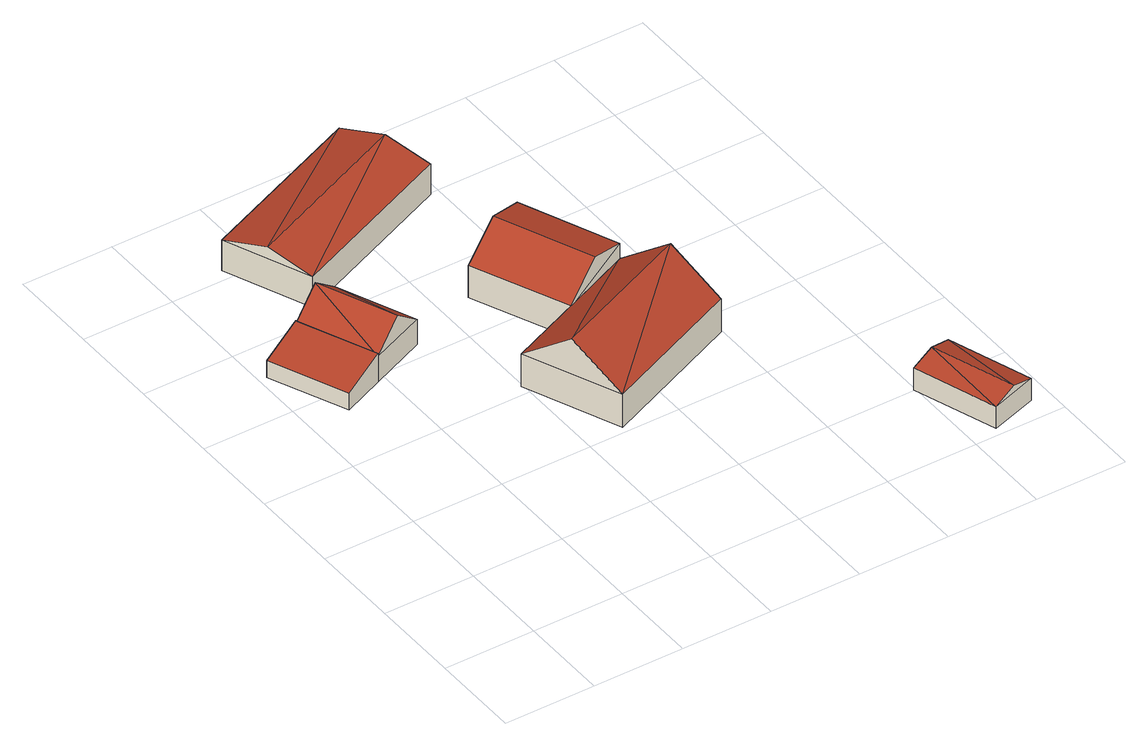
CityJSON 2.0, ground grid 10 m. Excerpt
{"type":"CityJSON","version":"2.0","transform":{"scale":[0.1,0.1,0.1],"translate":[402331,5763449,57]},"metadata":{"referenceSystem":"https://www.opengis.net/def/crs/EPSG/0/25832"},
"CityObjects":{
"building1":{"type":"Building","attributes":{"Gemeindeschluessel":"05515000","Geometrietyp2DReferenz":"3000","function":"31001_2460","roofType":"2100","measuredHeight":3.39},"geometry":[{"type":"Solid","lod":"2","boundaries":[[[[0,1,2,3]],[[4,5,1,0]],[[6,7,5,4]],[[3,2,7,6]],[[4,0,3,6]],[[1,5,7,2]]]],"semantics":{"surfaces":[{"type":"WallSurface"},{"type":"RoofSurface"},{"type":"GroundSurface"}],"values":[[0,0,0,0,1,2]]}}]},
"building2":{"type":"Building","attributes":{"Gemeindeschluessel":"05515000","Geometrietyp2DReferenz":"3000","function":"31001_2460","roofType":"3100","measuredHeight":5.66},"geometry":[{"type":"Solid","lod":"2","boundaries":[[[[8,9,10,11]],[[12,2,9,8]],[[13,7,2,12]],[[11,10,7,13]],[[8,14,12]],[[13,15,11]],[[14,8,11]],[[11,15,14]],[[12,14,15]],[[15,13,12]],[[9,2,7,10]]]],"semantics":{"surfaces":[{"type":"WallSurface"},{"type":"RoofSurface"},{"type":"GroundSurface"}],"values":[[0,0,0,0,0,0,1,1,1,1,2]]}}]},
"building3":{"type":"Building","attributes":{"Gemeindeschluessel":"05515000","Geometrietyp2DReferenz":"3000","function":"31001_2000","roofType":"3100","measuredHeight":5.01},"geometry":[{"type":"Solid","lod":"2","boundaries":[[[[16,17,18,19]],[[20,21,17,16]],[[22,23,21,20]],[[19,18,23,22]],[[16,24,20]],[[22,25,19]],[[25,24,16]],[[16,19,25]],[[22,20,24]],[[24,25,22]],[[17,21,23,18]]]],"semantics":{"surfaces":[{"type":"WallSurface"},{"type":"RoofSurface"},{"type":"GroundSurface"}],"values":[[0,0,0,0,0,0,1,1,1,1,2]]}}]},
"building4":{"type":"Building","attributes":{"Gemeindeschluessel":"05515000","Geometrietyp2DReferenz":"3000","function":"31001_1000"},"address":[{"country":"Germany","locality":"Münster","thoroughfareNumber":"18","thoroughfareName":"Wellingweg"}],"children":["building4-1","building4-2"]},
"building4-1":{"type":"BuildingPart","attributes":{"roofType":"3100","measuredHeight":6.82},"parents":["building4"],"geometry":[{"type":"Solid","lod":"2","boundaries":[[[[26,27,28,29]],[[30,31,27,26]],[[32,33,34,31,30]],[[26,35,30]],[[36,32,37,29]],[[29,37,35,26]],[[30,35,37,32]],[[27,31,34,28]],[[33,32,36]],[[28,34,33,36,29]]]],"semantics":{"surfaces":[{"type":"WallSurface"},{"type":"RoofSurface"},{"type":"GroundSurface"},{"type":"ClosureSurface"}],"values":[[0,0,0,0,0,1,1,2,0,3]]}}]},
"building4-2":{"type":"BuildingPart","attributes":{"roofType":"3100","measuredHeight":8.04},"parents":["building4"],"geometry":[{"type":"Solid","lod":"2","boundaries":[[[[38,39,40,41]],[[42,43,39,38]],[[41,40,34,33]],[[38,44,42]],[[33,45,41]],[[38,41,45]],[[45,44,38]],[[44,45,33]],[[33,36,42,44]],[[39,43,28,34,40]],[[43,42,36,29,28]],[[28,29,36,33,34]]]],"semantics":{"surfaces":[{"type":"WallSurface"},{"type":"RoofSurface"},{"type":"GroundSurface"},{"type":"ClosureSurface"}],"values":[[0,0,0,0,0,1,1,1,1,2,0,3]]}}]},
"building5":{"type":"Building","attributes":{"Gemeindeschluessel":"05515000","Geometrietyp2DReferenz":"3000","function":"31001_2700","roofType":"3100","measuredHeight":3.49},"geometry":[{"type":"Solid","lod":"2","boundaries":[[[[46,47,48,49]],[[50,51,47,46]],[[52,53,51,50]],[[49,48,53,52]],[[46,54,50]],[[52,55,49]],[[54,46,49]],[[49,55,54]],[[50,54,55]],[[55,52,50]],[[47,51,53,48]]]],"semantics":{"surfaces":[{"type":"WallSurface"},{"type":"RoofSurface"},{"type":"GroundSurface"}],"values":[[0,0,0,0,0,0,1,1,1,1,2]]}}]}
},
"vertices":[
[44,370,32],[44,370,12],[90,390,12],[90,390,46],[8,454,32],[8,454,12],[54,474,46],[54,474,12],
[152,416,42],[152,416,12],[116,500,12],[116,500,42],[90,390,42],[54,474,42],[121,403,69],[85,487,69],
[249,688,49],[249,688,13],[63,610,13],[63,610,49],[289,595,49],[289,595,13],[102,516,49],[102,516,13],[269,641,63],[83,563,63],
[232,449,49],[232,449,11],[277,344,11],[277,344,49],[310,482,68],[310,482,11],[354,377,68],[354,377,50],[354,377,11],[271,465,80],[282,346,50],[315,360,80],
[241,206,50],[241,206,11],[398,273,11],[398,273,50],[197,310,50],[197,310,11],[219,258,92],[376,325,92],
[580,26,36],[580,26,10],[549,118,10],[549,118,36],[529,9,36],[529,9,10],[498,101,36],[498,101,10],[555,18,44],[524,109,44]
]}
